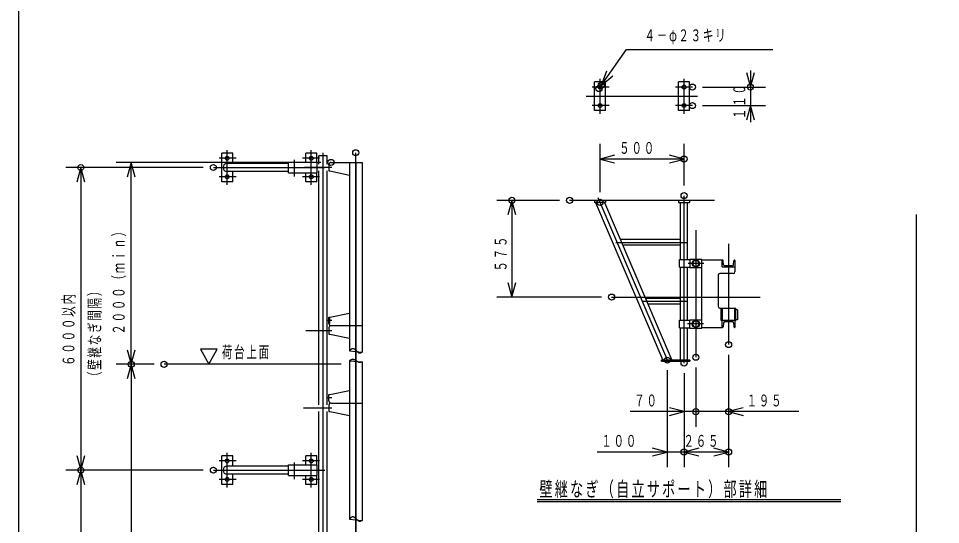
# Model space of a CAD drawing. Units: millimetres, scale not verified. Extents: x -8373 to 8307, y -5807 to 5773.
# Drawn here: x -8373 to -2885, y -189 to 2819 of the extents above; entities that cross this region are included whole.
import ezdxf

# ---------------------------------------------------------------- set-up
doc = ezdxf.new("R2010")
doc.units = ezdxf.units.MM
doc.header["$LTSCALE"] = 20
doc.layers.add('0-0_L-1-1', color=4, linetype='Continuous')
doc.layers.add('1-2_NTEXT', color=7, linetype='Continuous')
doc.styles.add('ＭＳ ゴシック', font='')
doc.styles.get('ＭＳ ゴシック').set_extended_font_data('MS Gothic')

msp = doc.modelspace()

# ---------------------------------------------------------------- linework, layer by layer
at = {"layer": '0-0_L-1-1'}
for p, q in [((-4016.31, 2510.26), (-4016.31, 2202.26)), ((-4944.01, 2271.26), (-4944.01, 2441.26)), ((-4879.01, 2441.26), (-4944.01, 2441.26)), ((-4911.51, 2252.22), (-4911.51, 2459.1)), ((-4879.01, 2271.26), (-4879.01, 2441.26)), ((-4379.01, 2441.26), (-4444.01, 2441.26)), ((-4444.01, 2271.26), (-4444.01, 2441.26)), ((-4411.51, 2252.22), (-4411.51, 2459.1)), ((-4379.01, 2271.26), (-4379.01, 2441.26)), ((-4857.71, 2411.26), (-4958.75, 2411.26)), ((-4362.34, 2411.26), (-4463.38, 2411.26)), ((-4302.34, 2411.26), (-3926.31, 2411.26)), ((-4993.65, 2356.26), (-4331.05, 2356.26)), ((-4857.71, 2301.26), (-4958.75, 2301.26)), ((-4879.01, 2271.26), (-4944.01, 2271.26)), ((-4362.34, 2301.26), (-4463.38, 2301.26)), ((-4379.01, 2271.26), (-4444.01, 2271.26)), ((-4302.34, 2301.26), (-3926.31, 2301.26)), ((-7130.24, 1828.97), (-7130.24, 2035.85)), ((-6630.24, 1828.97), (-6630.24, 2035.85)), ((-4911.51, 1785.76), (-4911.51, 2073.09)), ((-4411.51, 1825.47), (-4411.51, 2073.09)), ((-7076.45, 1988.01), (-7177.48, 1988.01)), ((-7162.74, 1848.01), (-7162.74, 2018.01)), ((-7097.74, 2018.01), (-7162.74, 2018.01)), ((-7097.74, 1957.31), (-7097.74, 2018.01)), ((-6730.24, 1879.36), (-6730.24, 1978.3)), ((-6581.07, 1988.01), (-6682.11, 1988.01)), ((-6597.74, 2018.01), (-6662.74, 2018.01)), ((-6662.74, 1965.51), (-6662.74, 2018.01)), ((-6597.74, 1965.51), (-6597.74, 2018.01)), ((-6584.54, 1953.01), (-6584.54, 2003.01)), ((-6560.24, -3865.99), (-6560.24, 2020.96)), ((-6365.24, -4344.98), (-6365.24, 2020.96)), ((-4411.51, 1983.09), (-4911.51, 1983.09)), ((-7272.38, 1933.01), (-8091.4, 1933.01)), ((-8001.4, 1933.01), (-8001.4, 134.01)), ((-6573.24, 1963.01), (-7791.4, 1963.01)), ((-7701.4, 763.01), (-7701.4, 1963.01)), ((-7212.38, 1933.01), (-6549.78, 1933.01)), ((-6765.24, 1957.31), (-7130.24, 1957.31)), ((-6765.24, 1965.51), (-6595.24, 1965.51)), ((-6765.24, 1900.51), (-6765.24, 1965.51)), ((-6507.7, 1933.01), (-6670.42, 1933.01)), ((-6595.24, 1900.51), (-6595.24, 1965.51)), ((-6525.24, 1951.01), (-6525.24, 1913.01)), ((-6513.24, 1963.01), (-6327.74, 1963.01)), ((-6402.74, 1963.01), (-6402.74, 993.01)), ((-6365.24, 1960.96), (-6365.24, -730.61)), ((-6327.74, 1963.01), (-6327.74, 993.01)), ((-7076.45, 1878.01), (-7177.48, 1878.01)), ((-6765.24, 1908.71), (-7130.24, 1908.71)), ((-7097.74, 1848.01), (-7097.74, 1908.71)), ((-6765.24, 1900.51), (-6595.24, 1900.51)), ((-6581.07, 1878.01), (-6682.11, 1878.01)), ((-6662.74, 1848.01), (-6662.74, 1900.51)), ((-6597.74, 1848.01), (-6597.74, 1900.51)), ((-6584.54, 523.01), (-6584.54, 1913.01)), ((-6535.94, 523.01), (-6535.94, 1913.01)), ((-6525.24, 1913.01), (-6519.24, 1913.01)), ((-6519.24, 1913.01), (-6402.74, 1888.01)), ((-7097.74, 1848.01), (-7162.74, 1848.01)), ((-6597.74, 1848.01), (-6662.74, 1848.01)), ((-4411.51, 770.46), (-4411.51, 1765.47)), ((-5152.64, 1737.76), (-5526.39, 1737.76)), ((-5436.39, 1737.76), (-5436.39, 1162.76)), ((-4230.6, 1737.76), (-5092.64, 1737.76)), ((-4944.01, 1737.76), (-4944.01, 1725.76)), ((-4879.01, 1725.76), (-4944.01, 1725.76)), ((-4937.92, 1725.76), (-4537.92, 787.76)), ((-4923.97, 1754.99), (-4504.82, 772.07)), ((-4885.09, 1725.76), (-4485.09, 787.76)), ((-4879.01, 1737.76), (-4879.01, 1725.76)), ((-4444.01, 1737.76), (-4444.01, 1725.76)), ((-4444.01, 1725.76), (-4379.01, 1725.76)), ((-4432.86, 1385.26), (-4432.86, 1725.76)), ((-4390.16, 1385.26), (-4390.16, 1725.76)), ((-4379.01, 1737.76), (-4379.01, 1725.76)), ((-3030.24, 1653.06), (-3030.24, -4179.38)), ((-4341.51, 1560.83), (-4341.51, 804.79)), ((-4817.47, 1487.76), (-4397.84, 1487.76)), ((-4432.86, 1504.76), (-4790.85, 1504.76)), ((-4432.86, 1470.76), (-4776.35, 1470.76)), ((-4146.51, 1479.69), (-4146.51, 880.34)), ((-4437.86, 1385.26), (-4376.51, 1385.26)), ((-4437.86, 1340.26), (-4437.86, 1385.26)), ((-4376.51, 1387.76), (-4306.51, 1387.76)), ((-4306.51, 982.76), (-4306.51, 1382.76)), ((-4182.2, 1382.76), (-4306.51, 1382.76)), ((-4184.01, 1342.76), (-4184.01, 1382.76)), ((-4176.11, 1355.06), (-4178.22, 1379.11)), ((-4116.9, 1355.06), (-4114.8, 1379.11)), ((-4109.01, 1382.76), (-4110.81, 1382.76)), ((-4109.01, 1382.76), (-4109.01, 1342.76)), ((-4437.86, 1340.26), (-4376.51, 1340.26)), ((-4432.86, 1025.26), (-4432.86, 1340.26)), ((-4390.16, 1025.26), (-4390.16, 1340.26)), ((-4293.52, 1362.76), (-4387.87, 1362.76)), ((-4184.01, 1342.76), (-4109.01, 1342.76)), ((-4124.87, 1347.76), (-4168.15, 1347.76)), ((-4109.01, 1342.76), (-4109.01, 1312.76)), ((-4209.01, 1292.76), (-4209.01, 1107.76)), ((-4119.01, 1302.76), (-4199.01, 1302.76)), ((-4903.06, 1162.76), (-5526.39, 1162.76)), ((-4843.06, 1162.76), (-3958.08, 1162.76)), ((-4432.86, 1154.76), (-4641.59, 1154.76)), ((-4657.15, 1137.76), (-4397.84, 1137.76)), ((-4432.86, 1120.76), (-4627.09, 1120.76)), ((-4199.01, 1097.76), (-4103.01, 1097.76)), ((-4190.01, 1022.76), (-4190.01, 1097.76)), ((-4184.01, 1097.76), (-4184.01, 1022.76)), ((-4109.01, 1022.76), (-4109.01, 1097.76)), ((-4103.01, 1022.76), (-4103.01, 1097.76)), ((-6525.24, 1005.01), (-6525.24, 1043.01)), ((-6525.24, 1043.01), (-6519.24, 1043.01)), ((-6519.24, 1043.01), (-6402.74, 1068.01)), ((-6519.24, 1005.01), (-6519.24, 1043.01)), ((-4094.01, 1087.76), (-4103.01, 1087.76)), ((-4094.01, 1087.76), (-4094.01, 1027.76)), ((-6507.7, 1023.01), (-6535.28, 1023.01)), ((-6513.24, 993.01), (-6327.74, 993.01)), ((-6402.74, 993.01), (-6402.74, 843.01)), ((-6327.74, 993.01), (-6327.74, 835.28)), ((-4437.86, 1025.26), (-4376.51, 1025.26)), ((-4437.86, 980.26), (-4437.86, 1025.26)), ((-4296.39, 1002.76), (-4391.36, 1002.76)), ((-4103.01, 1022.76), (-4190.01, 1022.76)), ((-4184.01, 982.76), (-4184.01, 1022.76)), ((-4176.11, 1010.46), (-4178.22, 986.41)), ((-4168.15, 1017.76), (-4124.87, 1017.76)), ((-4116.9, 1010.46), (-4114.8, 986.41)), ((-4109.01, 1022.76), (-4109.01, 982.76)), ((-4094.01, 1027.76), (-4103.01, 1027.76)), ((-6507.7, 963.01), (-6662.47, 963.01)), ((-6519.24, 943.01), (-6402.74, 918.01)), ((-4437.86, 980.26), (-4376.51, 980.26)), ((-4432.86, 787.76), (-4432.86, 980.26)), ((-4390.16, 787.76), (-4390.16, 980.26)), ((-4376.51, 977.76), (-4306.51, 977.76)), ((-4306.51, 982.76), (-4182.2, 982.76)), ((-4110.81, 982.76), (-4109.01, 982.76)), ((-6402.74, 783.99), (-6402.74, 533.01)), ((-6327.74, 778.25), (-6327.74, 533.01)), ((-4376.51, 787.76), (-4546.51, 787.76)), ((-4546.51, 781.76), (-4546.51, 787.76)), ((-4546.51, 781.76), (-4376.51, 781.76)), ((-4376.51, 787.76), (-4376.51, 781.76)), ((-4146.51, 820.34), (-4146.51, 151.76)), ((-4146.51, 820.34), (-4146.51, 391.76)), ((-7565.84, 763.01), (-7791.4, 763.01)), ((-7701.4, 763.01), (-7701.4, -3865.99)), ((-6451.62, 763.01), (-7505.84, 763.01)), ((-4511.51, 727.76), (-4511.51, 151.76)), ((-4341.51, 744.79), (-4341.51, 391.76)), ((-4341.51, 744.79), (-4341.51, 391.76)), ((-4411.51, 710.45), (-4411.51, 151.76)), ((-4411.51, 710.45), (-4411.51, 391.76)), ((-4411.51, 710.45), (-4411.51, 151.76)), ((-6519.24, 583.01), (-6402.74, 608.01)), ((-6507.7, 563.01), (-6535.28, 563.01)), ((-6525.24, 545.01), (-6525.24, 583.01)), ((-6525.24, 583.01), (-6519.24, 583.01)), ((-6507.7, 503.01), (-6677.23, 503.01)), ((-6507.7, 503.01), (-6662.47, 503.01)), ((-6525.24, 521.01), (-6525.24, 483.01)), ((-6513.24, 533.01), (-6327.74, 533.01)), ((-6513.24, 533.01), (-6327.74, 533.01)), ((-6402.74, 533.01), (-6402.74, -156.99)), ((-6327.74, 533.01), (-6327.74, -164.72)), ((-6584.54, -906.99), (-6584.54, 483.01)), ((-6535.94, -906.99), (-6535.94, 483.01)), ((-6525.24, 483.01), (-6519.24, 483.01)), ((-6519.24, 483.01), (-6402.74, 458.01)), ((-4341.51, 481.76), (-4732.51, 481.76)), ((-3729.51, 481.76), (-4341.51, 481.76)), ((-7130.24, 29.97), (-7130.24, 236.85)), ((-6630.24, 29.97), (-6630.24, 236.85)), ((-4312.51, 241.76), (-4928.51, 241.76)), ((-4146.51, 241.76), (-4411.51, 241.76)), ((-7076.45, 189.01), (-7177.48, 189.01)), ((-7162.74, 49.01), (-7162.74, 219.01)), ((-7097.74, 219.01), (-7162.74, 219.01)), ((-7097.74, 158.31), (-7097.74, 219.01)), ((-6765.24, 166.51), (-6595.24, 166.51)), ((-6765.24, 101.51), (-6765.24, 166.51)), ((-6730.24, 80.36), (-6730.24, 179.3)), ((-6581.07, 189.01), (-6682.11, 189.01)), ((-6597.74, 219.01), (-6662.74, 219.01)), ((-6662.74, 166.51), (-6662.74, 219.01)), ((-6597.74, 166.51), (-6597.74, 219.01)), ((-6595.24, 101.51), (-6595.24, 166.51)), ((-7272.38, 134.01), (-8091.4, 134.01)), ((-7272.38, 134.01), (-8091.4, 134.01)), ((-8001.4, 134.01), (-8001.4, -3865.99)), ((-7212.38, 134.01), (-6549.78, 134.01)), ((-6765.24, 158.31), (-7130.24, 158.31)), ((-7076.45, 79.01), (-7177.48, 79.01)), ((-6765.24, 109.71), (-7130.24, 109.71)), ((-7097.74, 49.01), (-7097.74, 109.71)), ((-6765.24, 101.51), (-6595.24, 101.51)), ((-6581.07, 79.01), (-6682.11, 79.01)), ((-6662.74, 49.01), (-6662.74, 101.51)), ((-6597.74, 49.01), (-6597.74, 101.51)), ((-7097.74, 49.01), (-7162.74, 49.01)), ((-6597.74, 49.01), (-6662.74, 49.01)), ((-5285.65, -40.2), (-3478.75, -40.2)), ((-5285.65, -52.2), (-3478.75, -52.2))]:
    msp.add_line(p, q, dxfattribs=at)
for points in [[(-8372.65, 5772.75), (-8372.65, -5807.25), (8307.35, -5807.25)], [(-4904.87, 2420.65), (-4754.01, 2634.18), (-3884.01, 2634.18)], [(-4873.73, 2505.09), (-4904.87, 2420.65), (-4835.68, 2478.21)], [(-4039.61, 2498.19), (-4016.31, 2411.26), (-3993.02, 2498.19)], [(-3993.02, 2214.33), (-4016.31, 2301.26), (-4039.61, 2214.33)], [(-6535.94, 1953.01), (-6535.94, 2003.01), (-6584.54, 2003.01)], [(-4824.57, 2006.38), (-4911.51, 1983.09), (-4824.57, 1959.79)], [(-4498.44, 1959.79), (-4411.51, 1983.09), (-4498.44, 2006.38)], [(-7978.1, 1846.07), (-8001.4, 1933.01), (-8024.69, 1846.07)], [(-7678.1, 1876.07), (-7701.4, 1963.01), (-7724.69, 1876.07)], [(-5413.09, 1650.83), (-5436.39, 1737.76), (-5459.68, 1650.83)], [(-4376.51, 1387.76), (-4376.51, 1337.76), (-4306.51, 1337.76)], [(-5459.68, 1249.69), (-5436.39, 1162.76), (-5413.09, 1249.69)], [(-4376.51, 977.76), (-4376.51, 1027.76), (-4306.51, 1027.76)], [(-6525.24, 981.01), (-6525.24, 943.01), (-6519.24, 943.01)], [(-7724.69, 849.94), (-7701.4, 763.01), (-7678.1, 849.94)], [(-6393.51, 851.52), (-6394.28, 850.95), (-6395.05, 850.35), (-6395.82, 849.72), (-6396.58, 849.06), (-6397.35, 848.38), (-6398.12, 847.68), (-6398.89, 846.95), (-6399.66, 846.2), (-6400.43, 845.43), (-6401.2, 844.64), (-6401.97, 843.83), (-6402.74, 843.01), (-6327.74, 835.28)], [(-6355.82, 837.5), (-6356.92, 838.55), (-6358.02, 839.63), (-6359.13, 840.72), (-6360.24, 841.83), (-6361.36, 842.94), (-6362.48, 844.05), (-6363.61, 845.16), (-6364.74, 846.24), (-6365.88, 847.31), (-6367.02, 848.34), (-6368.16, 849.35), (-6369.31, 850.3), (-6370.46, 851.21), (-6371.61, 852.06), (-6372.76, 852.85), (-6373.92, 853.57), (-6375.08, 854.21), (-6376.24, 854.76), (-6377.4, 855.23), (-6378.56, 855.59), (-6379.73, 855.85), (-6380.49, 855.97), (-6381.26, 856.03), (-6382.02, 856.05), (-6382.78, 856.02), (-6383.55, 855.95), (-6384.31, 855.84), (-6385.08, 855.68), (-6385.84, 855.49), (-6386.61, 855.25), (-6387.38, 854.98), (-6388.14, 854.67), (-6388.91, 854.32), (-6389.68, 853.94), (-6390.44, 853.52), (-6391.21, 853.07), (-6391.98, 852.58), (-6392.74, 852.07), (-6393.51, 851.52)], [(-6327.74, 835.28), (-6328.33, 834.8), (-6328.92, 834.32), (-6329.51, 833.86), (-6330.1, 833.42), (-6330.7, 833), (-6331.29, 832.59), (-6331.89, 832.21), (-6332.49, 831.84), (-6333.09, 831.49), (-6333.69, 831.17), (-6334.3, 830.86), (-6334.9, 830.58), (-6335.51, 830.33), (-6336.12, 830.09), (-6336.73, 829.89), (-6337.35, 829.71), (-6337.97, 829.55), (-6338.59, 829.43), (-6339.21, 829.33), (-6339.83, 829.26), (-6340.46, 829.22), (-6341.09, 829.22), (-6341.72, 829.24), (-6342.36, 829.3), (-6343, 829.39), (-6343.64, 829.52), (-6344.28, 829.68), (-6344.93, 829.87), (-6345.58, 830.11), (-6346.23, 830.38), (-6347.27, 830.88), (-6348.31, 831.47), (-6349.36, 832.14), (-6350.42, 832.89), (-6351.49, 833.71), (-6352.56, 834.58), (-6353.64, 835.51), (-6354.73, 836.49), (-6355.82, 837.5)], [(-6393.41, 789.44), (-6394.19, 789.08), (-6394.96, 788.69), (-6395.74, 788.29), (-6396.52, 787.87), (-6397.29, 787.44), (-6398.07, 786.99), (-6398.85, 786.52), (-6399.63, 786.04), (-6400.4, 785.55), (-6401.18, 785.04), (-6401.96, 784.52), (-6402.74, 783.99), (-6327.74, 778.25)], [(-6355.53, 779.02), (-6356.63, 779.74), (-6357.73, 780.47), (-6358.84, 781.22), (-6359.95, 781.99), (-6361.07, 782.75), (-6362.2, 783.52), (-6363.32, 784.29), (-6364.46, 785.04), (-6365.6, 785.79), (-6366.74, 786.51), (-6367.88, 787.21), (-6369.03, 787.88), (-6370.18, 788.53), (-6371.34, 789.13), (-6372.5, 789.69), (-6373.66, 790.21), (-6374.82, 790.67), (-6375.99, 791.08), (-6377.15, 791.43), (-6378.32, 791.71), (-6379.49, 791.93), (-6380.26, 792.03), (-6381.03, 792.09), (-6381.8, 792.13), (-6382.58, 792.14), (-6383.35, 792.11), (-6384.12, 792.06), (-6384.89, 791.98), (-6385.67, 791.87), (-6386.44, 791.74), (-6387.21, 791.58), (-6387.99, 791.39), (-6388.76, 791.18), (-6389.53, 790.95), (-6390.31, 790.69), (-6391.08, 790.41), (-6391.86, 790.11), (-6392.64, 789.78), (-6393.41, 789.44)], [(-6327.74, 778.25), (-6328.32, 777.89), (-6328.9, 777.53), (-6329.48, 777.19), (-6330.06, 776.86), (-6330.64, 776.54), (-6331.23, 776.24), (-6331.82, 775.95), (-6332.41, 775.67), (-6333, 775.41), (-6333.59, 775.16), (-6334.19, 774.92), (-6334.79, 774.71), (-6335.39, 774.51), (-6335.99, 774.33), (-6336.59, 774.16), (-6337.2, 774.02), (-6337.81, 773.89), (-6338.42, 773.78), (-6339.04, 773.69), (-6339.65, 773.63), (-6340.27, 773.58), (-6340.9, 773.56), (-6341.52, 773.56), (-6342.15, 773.58), (-6342.78, 773.63), (-6343.42, 773.7), (-6344.06, 773.79), (-6344.7, 773.91), (-6345.35, 774.06), (-6346, 774.23), (-6347.02, 774.56), (-6348.06, 774.95), (-6349.11, 775.4), (-6350.16, 775.89), (-6351.22, 776.44), (-6352.29, 777.03), (-6353.36, 777.66), (-6354.44, 778.33), (-6355.53, 779.02)], [(-7678.1, 676.07), (-7701.4, 763.01), (-7724.69, 676.07)], [(-4498.44, 458.47), (-4411.51, 481.76), (-4498.44, 505.05)], [(-4059.57, 505.05), (-4146.51, 481.76), (-4059.57, 458.47)], [(-4349.01, 481.76), (-4334.01, 481.76), (-4349.01, 481.76)], [(-8024.69, 220.94), (-8001.4, 134.01), (-7978.1, 220.94)], [(-4598.44, 218.47), (-4511.51, 241.76), (-4598.44, 265.05)], [(-4324.57, 265.05), (-4411.51, 241.76), (-4324.57, 218.47)], [(-4324.57, 265.05), (-4411.51, 241.76), (-4324.57, 218.47)], [(-4233.44, 218.47), (-4146.51, 241.76), (-4233.44, 265.05)], [(-7978.1, 47.07), (-8001.4, 134.01), (-8024.69, 47.07)], [(-6393.51, -148.48), (-6394.28, -149.05), (-6395.05, -149.65), (-6395.82, -150.28), (-6396.58, -150.94), (-6397.35, -151.62), (-6398.12, -152.32), (-6398.89, -153.05), (-6399.66, -153.8), (-6400.43, -154.57), (-6401.2, -155.36), (-6401.97, -156.17), (-6402.74, -156.99), (-6327.74, -164.72)], [(-6355.82, -162.5), (-6356.92, -161.45), (-6358.02, -160.37), (-6359.13, -159.28), (-6360.24, -158.17), (-6361.36, -157.06), (-6362.48, -155.95), (-6363.61, -154.84), (-6364.74, -153.76), (-6365.88, -152.69), (-6367.02, -151.66), (-6368.16, -150.65), (-6369.31, -149.7), (-6370.46, -148.79), (-6371.61, -147.94), (-6372.76, -147.15), (-6373.92, -146.43), (-6375.08, -145.79), (-6376.24, -145.24), (-6377.4, -144.77), (-6378.56, -144.41), (-6379.73, -144.15), (-6380.49, -144.03), (-6381.26, -143.97), (-6382.02, -143.95), (-6382.78, -143.98), (-6383.55, -144.05), (-6384.31, -144.16), (-6385.08, -144.32), (-6385.84, -144.51), (-6386.61, -144.75), (-6387.38, -145.02), (-6388.14, -145.33), (-6388.91, -145.68), (-6389.68, -146.06), (-6390.44, -146.48), (-6391.21, -146.93), (-6391.98, -147.42), (-6392.74, -147.93), (-6393.51, -148.48)], [(-6327.74, -164.72), (-6328.33, -165.2), (-6328.92, -165.68), (-6329.51, -166.14), (-6330.1, -166.58), (-6330.7, -167), (-6331.29, -167.41), (-6331.89, -167.79), (-6332.49, -168.16), (-6333.09, -168.51), (-6333.69, -168.83), (-6334.3, -169.14), (-6334.9, -169.42), (-6335.51, -169.67), (-6336.12, -169.91), (-6336.73, -170.11), (-6337.35, -170.29), (-6337.97, -170.45), (-6338.59, -170.57), (-6339.21, -170.67), (-6339.83, -170.74), (-6340.46, -170.78), (-6341.09, -170.78), (-6341.72, -170.76), (-6342.36, -170.7), (-6343, -170.61), (-6343.64, -170.48), (-6344.28, -170.32), (-6344.93, -170.13), (-6345.58, -169.89), (-6346.23, -169.62), (-6347.27, -169.12), (-6348.31, -168.53), (-6349.36, -167.86), (-6350.42, -167.11), (-6351.49, -166.29), (-6352.56, -165.42), (-6353.64, -164.49), (-6354.73, -163.51), (-6355.82, -162.5)]]:
    msp.add_lwpolyline(points, dxfattribs=at)
msp.add_lwpolyline([(-7290.02, 853.01), (-7240.02, 763.01), (-7190.02, 853.01)], close=True, dxfattribs=at)
for centre, radius in [((-4918.14, 2401.87), 18), ((-4911.51, 2411.26), 11.5), ((-4904.87, 2420.65), 18), ((-4411.51, 2411.26), 11.5), ((-4362.34, 2411.26), 18), ((-4016.31, 2411.26), 18), ((-4911.51, 2301.26), 11.5), ((-4411.51, 2301.26), 11.5), ((-4362.34, 2301.26), 18), ((-6365.24, 2020.96), 18), ((-7130.24, 1988.01), 11.5), ((-6630.24, 1988.01), 11.5), ((-6513.24, 1963.01), 18), ((-4411.51, 1983.09), 18), ((-8001.4, 1933.01), 18), ((-7212.38, 1933.01), 18), ((-7130.24, 1878.01), 11.5), ((-6630.24, 1878.01), 11.5), ((-4411.51, 1765.47), 18), ((-5436.39, 1737.76), 18), ((-5092.64, 1737.76), 18), ((-4911.51, 1725.76), 18), ((-4341.51, 1362.76), 21.35), ((-4341.51, 1362.76), 18.15), ((-4843.06, 1162.76), 18), ((-4341.51, 1002.76), 21.35), ((-4341.51, 1002.76), 18.15), ((-4146.51, 880.34), 18), ((-4146.51, 880.34), 18), ((-7701.4, 763.01), 18), ((-7701.4, 763.01), 18), ((-7505.84, 763.01), 18), ((-7505.84, 763.01), 18), ((-4511.51, 787.76), 18), ((-4411.51, 770.46), 18), ((-4411.51, 770.46), 18), ((-4411.51, 770.46), 18), ((-4341.51, 804.79), 18), ((-4341.51, 804.79), 18), ((-4341.51, 481.76), 18), ((-4146.51, 481.76), 18), ((-4411.51, 241.76), 18), ((-4146.51, 241.76), 18), ((-7130.24, 189.01), 11.5), ((-6630.24, 189.01), 11.5), ((-8001.4, 134.01), 18), ((-7212.38, 134.01), 18), ((-7212.38, 134.01), 18), ((-7130.24, 79.01), 11.5), ((-6630.24, 79.01), 11.5)]:
    msp.add_circle(centre, radius, dxfattribs=at)
for centre, radius, start, end in [((-7130.24, 1933.01), 24.3, 90, 270), ((-6513.24, 1951.01), 12, 90, 180), ((-4182.2, 1378.76), 4, 5, 90), ((-4110.81, 1378.76), 4, 90, 175), ((-4168.15, 1355.76), 8, 185, 270), ((-4124.87, 1355.76), 8, 270, 355), ((-4199.01, 1292.76), 10, 90, 180), ((-4119.01, 1312.76), 10, 270, 0), ((-4199.01, 1107.76), 10, 180, 270), ((-6513.24, 1005.01), 12, 180, 270), ((-6513.24, 981.01), 12, 90, 180), ((-4168.15, 1009.76), 8, 90, 175), ((-4124.87, 1009.76), 8, 5, 90), ((-4182.2, 986.76), 4, 270, 355), ((-4110.81, 986.76), 4, 185, 270), ((-6513.24, 545.01), 12, 180, 270), ((-6513.24, 521.01), 12, 90, 180), ((-7130.24, 134.01), 24.3, 90, 270)]:
    msp.add_arc(centre, radius, start, end, dxfattribs=at)

# ---------------------------------------------------------------- texts
at = {"layer": '1-2_NTEXT', "attachment_point": 7, "style": 'ＭＳ ゴシック'}
for s, insert, char_height in [('\\T1.17;\\W0.65;４－φ２３キリ', (-4647.01, 2664.18), 70.38), ('\\T1.17;\\W0.65;５００', (-4797.51, 2013.09), 70.38), ('\\T1.17;\\W0.65;７０', (-4708.31, 511.76), 70.38), ('\\T1.17;\\W0.65;１９５', (-4039.51, 511.76), 70.38), ('\\T1.17;\\W0.65;１００', (-4904.31, 271.76), 70.38), ('\\T1.17;\\W0.65;２６５', (-4415.01, 271.76), 70.38), ('\\T1.17;\\W0.65;壁継なぎ（自立サポート）部詳細', (-5272.2, -34.2), 87.98)]:
    msp.add_mtext(s, dxfattribs=dict(at, insert=insert, char_height=char_height))
at = {"layer": '1-2_NTEXT', "char_height": 70.38, "attachment_point": 7, "style": 'ＭＳ ゴシック'}
for s, insert, rotation in [('\\T1.17;\\W0.65;１１０', (-4046.31, 2220.26), 90), ('\\T1.17;\\W0.65;２０００（ｍｉｎ）', (-7731.4, 939.01), 90), ('\\T1.17;\\W0.65;５７５', (-5466.39, 1314.26), 90), ('\\T1.17;\\W0.65;６０００以内', (-8031.4, 753.51), 90), ('\\T1.17;\\W0.65;（壁継なぎ間隔）', (-7875.4, 657.51), 90), ('\\T1.17;\\W0.65;荷台上面', (-7162.02, 793.01), 359.99)]:
    msp.add_mtext(s, dxfattribs=dict(at, insert=insert, rotation=rotation))

doc.saveas('drawing.dxf')
